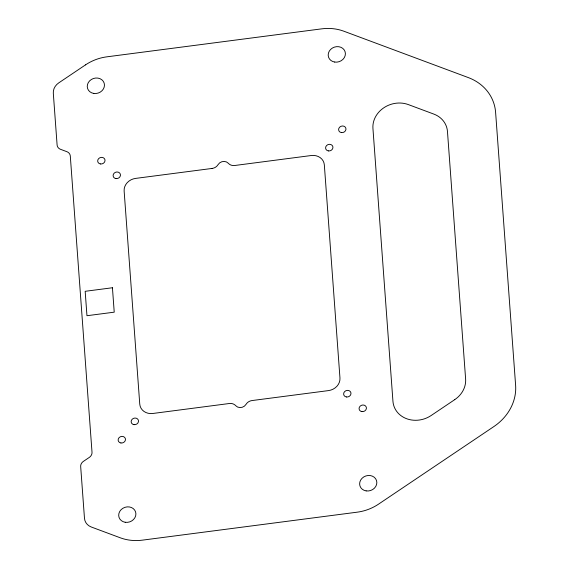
<?xml version="1.0" encoding="UTF-8"?>
<svg xmlns="http://www.w3.org/2000/svg" width="569" height="569" viewBox="0 0 569 569"><rect width="100%" height="100%" fill="white"/><g stroke="black" fill="none" stroke-linecap="round" stroke-linejoin="round"><path stroke-width="0.85" d="M85.535 64.866L58.742 82.889A12.44 10.932 -18.8 0 0 53.308 93.202L57.099 144.953A6.223 5.47 -18.8 0 0 60.52 149.313L66.886 151.688A6.223 5.47 -18.8 0 1 70.3 156.041L92.014 452.255A6.223 5.47 -18.8 0 1 89.297 457.412L83.394 461.381A6.223 5.47 -18.8 0 0 80.677 466.537L84.475 518.295A12.44 10.932 -18.8 0 0 91.303 527.008L120.208 537.776A44.048 38.706 -18.8 0 0 142.3 540.159L357.225 512.171A44.048 38.706 -18.8 0 0 378.563 504.134L493.871 426.565A49.766 43.735 -18.8 0 0 515.614 385.313L495.613 112.434A49.766 43.735 -18.8 0 0 468.287 77.576L343.889 31.224A44.048 38.706 -18.8 0 0 321.798 28.841L106.865 56.829A44.048 38.706 -18.8 0 0 85.535 64.866M454.745 399.644L431.138 415.526A24.887 21.871 -18.8 0 1 392.944 401.287L372.937 128.409A24.887 21.871 -18.8 0 1 408.343 104.589L433.806 114.077A24.887 21.871 -18.8 0 1 447.469 131.51L465.62 379.018A24.887 21.871 -18.8 0 1 454.745 399.644M212.123 168.438L135.593 178.403A12.44 10.932 -18.8 0 0 124.134 190.985L139.754 404.09A12.44 10.932 -18.8 0 0 152.826 413.478L229.357 403.506A7.468 6.558 -18.8 0 1 235.744 405.704A6.223 5.47 -18.8 0 0 246.028 404.36A7.468 6.558 -18.8 0 1 251.975 400.562L328.498 390.597A12.44 10.932 -18.8 0 0 339.963 378.015L324.337 164.91A12.44 10.932 -18.8 0 0 311.264 155.522L234.741 165.494A7.468 6.558 -18.8 0 1 228.354 163.296A6.223 5.47 -18.8 0 0 218.069 164.64A7.468 6.558 -18.8 0 1 212.123 168.438M112.434 287.75L85.172 291.307L86.957 315.717L114.227 312.168L112.434 287.75M341.4 132.591A3.734 3.279 -18.8 0 0 345.831 128.132A3.734 3.279 -18.8 0 0 339.636 127.186A3.734 3.279 -18.8 0 0 341.4 132.591M328.377 150.92A3.734 3.279 -18.8 0 0 332.808 146.468A3.734 3.279 -18.8 0 0 326.613 145.522A3.734 3.279 -18.8 0 0 328.377 150.92M115.898 178.588A3.734 3.279 -18.8 0 0 120.336 174.135A3.734 3.279 -18.8 0 0 114.134 173.189A3.734 3.279 -18.8 0 0 115.898 178.588M100.464 163.964A3.734 3.279 -18.8 0 0 104.895 159.512A3.734 3.279 -18.8 0 0 98.7 158.566A3.734 3.279 -18.8 0 0 100.464 163.964M120.92 442.981A3.734 3.279 -18.8 0 0 125.351 438.528A3.734 3.279 -18.8 0 0 119.156 437.582A3.734 3.279 -18.8 0 0 120.92 442.981M133.943 424.652A3.734 3.279 -18.8 0 0 138.374 420.192A3.734 3.279 -18.8 0 0 132.179 419.246A3.734 3.279 -18.8 0 0 133.943 424.652M361.856 411.607A3.734 3.279 -18.8 0 0 366.287 407.148A3.734 3.279 -18.8 0 0 360.092 406.202A3.734 3.279 -18.8 0 0 361.856 411.607M346.414 396.977A3.734 3.279 -18.8 0 0 350.853 392.525A3.734 3.279 -18.8 0 0 344.65 391.579A3.734 3.279 -18.8 0 0 346.414 396.977M125.223 522.278A8.713 7.653 -18.8 0 0 135.571 511.88A8.713 7.653 -18.8 0 0 121.105 509.675A8.713 7.653 -18.8 0 0 125.223 522.278M366.159 490.898A8.713 7.653 -18.8 0 0 376.507 480.506A8.713 7.653 -18.8 0 0 362.04 478.294A8.713 7.653 -18.8 0 0 366.159 490.898M93.785 93.43A8.713 7.653 -18.8 0 0 104.134 83.038A8.713 7.653 -18.8 0 0 89.667 80.826A8.713 7.653 -18.8 0 0 93.785 93.43M334.721 62.057A8.713 7.653 -18.8 0 0 345.07 51.665A8.713 7.653 -18.8 0 0 330.603 49.453A8.713 7.653 -18.8 0 0 334.721 62.057"/></g></svg>
